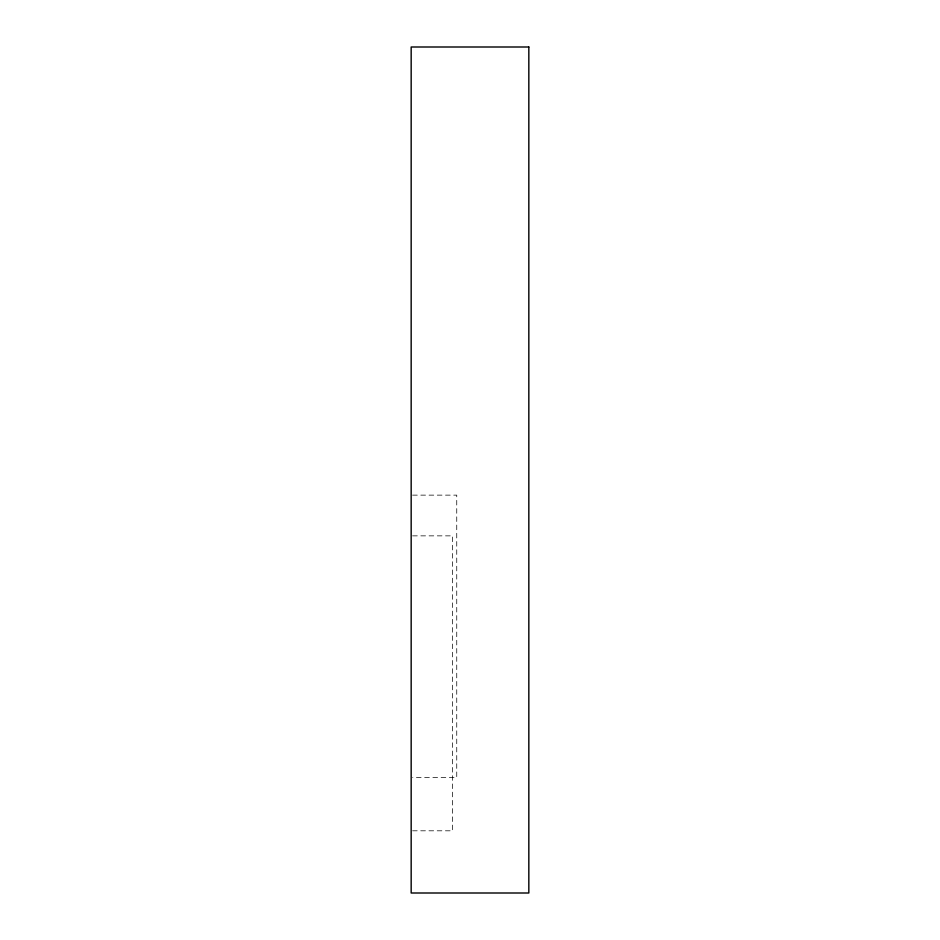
<?xml version="1.0" encoding="UTF-8"?>
<svg xmlns="http://www.w3.org/2000/svg" width="940" height="940" viewBox="0 0 940 940"><rect width="100%" height="100%" fill="white"/><g stroke="black" fill="none" stroke-linecap="round" stroke-linejoin="round"><path stroke-width="0.7" stroke-dasharray="4.7 3.53" d="M412.589 495.133L456.746 495.133L456.746 777.474L412.589 777.474M412.601 535.859L452.598 535.859L452.598 830.807L412.601 830.807"/><path stroke-width="1.41" d="M528.832 47L411.168 47L411.168 893L528.832 893L528.832 47"/></g></svg>
